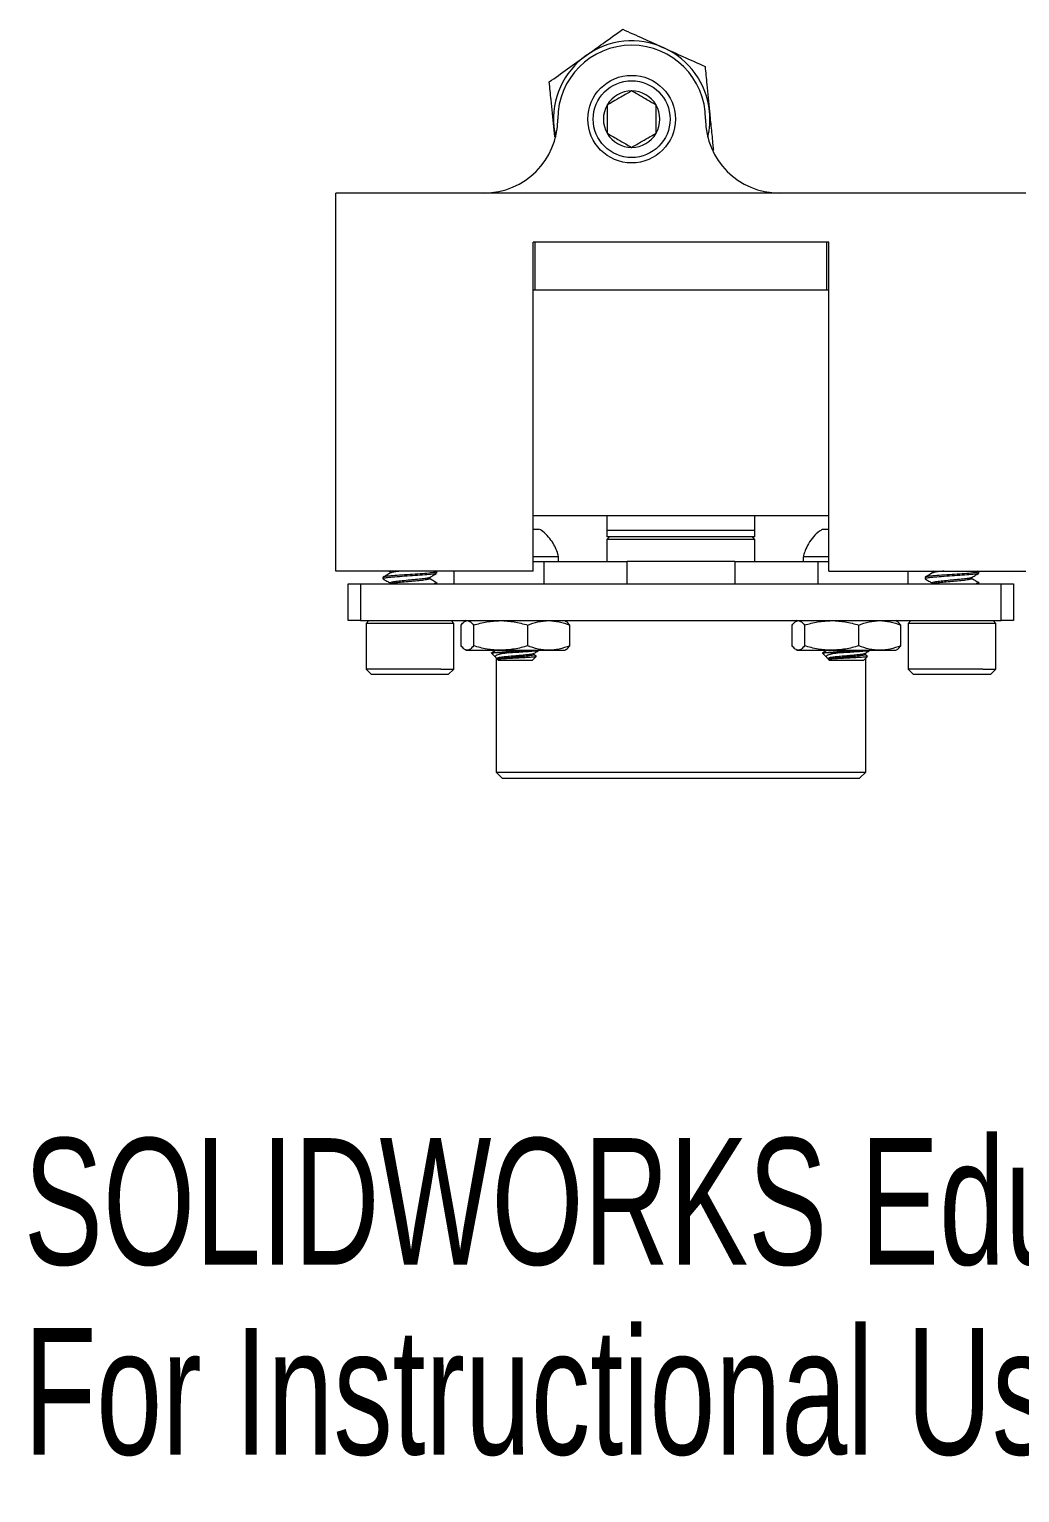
# Model space of a CAD drawing. Header units: millimetres. Extents: x 0.2 to 92.4, y -0.1 to 59.3.
# Drawn here: x 0.2 to 40.4, y -0.1 to 59.3 of the extents above; entities that cross this region are included whole.
import ezdxf

# ---------------------------------------------------------------- set-up
doc = ezdxf.new("R2010")
doc.units = ezdxf.units.MM
doc.styles.add('SLDTEXTSTYLE0', font='TXT', dxfattribs={"width": 0.7})

msp = doc.modelspace()

# ---------------------------------------------------------------- linework, layer by layer
at = {"color": 7, "linetype": 'Continuous', "lineweight": 15}
for p, q in [((21.545, 54.987), (21.506, 55.385)), ((12.665, 37.349), (12.665, 52.699)), ((40.665, 52.699), (12.665, 52.699)), ((32.665, 50.699), (20.665, 50.699)), ((20.665, 37.349), (20.665, 50.699)), ((20.74, 50.699), (20.74, 48.756)), ((32.59, 48.756), (32.59, 50.699)), ((32.665, 37.349), (32.665, 50.699)), ((32.665, 48.756), (20.665, 48.756)), ((32.665, 39.593), (20.665, 39.593)), ((23.665, 39.593), (23.665, 38.993)), ((29.665, 38.993), (29.665, 39.593)), ((23.665, 38.993), (23.665, 38.739)), ((29.665, 38.993), (23.665, 38.993)), ((23.765, 38.739), (23.665, 38.639)), ((29.665, 38.739), (23.665, 38.739)), ((23.665, 38.639), (23.665, 37.739)), ((26.665, 38.639), (23.665, 38.639)), ((29.665, 38.639), (26.665, 38.639)), ((29.665, 38.639), (29.565, 38.739)), ((29.665, 38.739), (29.665, 38.993)), ((29.665, 37.739), (29.665, 38.639)), ((21.698, 37.934), (20.665, 37.934)), ((20.665, 37.739), (21.102, 37.739)), ((21.102, 37.739), (21.102, 36.839)), ((21.102, 37.739), (24.482, 37.739)), ((21.698, 37.739), (21.698, 37.934)), ((24.482, 36.839), (24.482, 37.739)), ((28.848, 37.739), (24.482, 37.739)), ((28.848, 37.739), (28.848, 36.839)), ((28.848, 37.739), (32.228, 37.739)), ((31.633, 37.934), (31.633, 37.739)), ((32.665, 37.934), (31.633, 37.934)), ((32.228, 37.739), (32.228, 36.839)), ((32.228, 37.739), (32.665, 37.739)), ((20.665, 37.349), (12.665, 37.349)), ((13.165, 35.339), (13.165, 36.839)), ((13.165, 36.839), (13.665, 36.839)), ((13.665, 36.839), (13.665, 35.339)), ((13.665, 36.839), (39.665, 36.839)), ((14.573, 37.096), (14.573, 37.039)), ((14.812, 37.349), (14.868, 37.317)), ((14.923, 37.349), (14.868, 37.322)), ((14.868, 37.322), (14.868, 37.272)), ((14.868, 36.869), (14.868, 36.839)), ((16.463, 37.039), (16.463, 37.09)), ((16.749, 37.332), (16.719, 37.349)), ((16.757, 37.266), (16.757, 37.322)), ((16.757, 36.839), (16.757, 36.869)), ((17.448, 37.349), (17.448, 36.839)), ((32.665, 37.349), (40.665, 37.349)), ((35.883, 36.839), (35.883, 37.349)), ((36.573, 37.096), (36.573, 37.039)), ((36.812, 37.349), (36.868, 37.317)), ((36.923, 37.349), (36.868, 37.322)), ((36.868, 37.322), (36.868, 37.272)), ((36.868, 36.869), (36.868, 36.839)), ((38.463, 37.039), (38.463, 37.09)), ((38.749, 37.332), (38.719, 37.349)), ((38.757, 37.266), (38.757, 37.322)), ((38.757, 36.839), (38.757, 36.869)), ((39.665, 35.339), (39.665, 36.839)), ((39.665, 36.839), (40.165, 36.839)), ((40.165, 36.839), (40.165, 35.339)), ((13.665, 35.339), (13.165, 35.339)), ((13.665, 35.339), (39.665, 35.339)), ((13.996, 35.339), (13.887, 35.23)), ((13.887, 35.23), (13.887, 33.373)), ((16.923, 35.23), (13.887, 35.23)), ((17.443, 35.23), (16.923, 35.23)), ((17.443, 35.23), (17.334, 35.339)), ((17.443, 33.373), (17.443, 35.23)), ((17.745, 34.317), (17.745, 35.16)), ((17.948, 35.339), (17.895, 35.308)), ((18.245, 35.16), (18.245, 34.317)), ((20.448, 34.317), (20.448, 35.16)), ((22, 35.308), (21.948, 35.339)), ((22.15, 34.317), (22.15, 35.16)), ((31.18, 34.317), (31.18, 35.16)), ((31.383, 35.339), (31.33, 35.308)), ((31.68, 35.16), (31.68, 34.317)), ((33.883, 34.317), (33.883, 35.16)), ((35.435, 35.308), (35.383, 35.339)), ((35.585, 34.317), (35.585, 35.16)), ((35.996, 35.339), (35.887, 35.23)), ((35.887, 35.23), (35.887, 33.373)), ((38.923, 35.23), (35.887, 35.23)), ((39.443, 35.23), (38.923, 35.23)), ((39.443, 35.23), (39.334, 35.339)), ((39.443, 33.373), (39.443, 35.23)), ((40.165, 35.339), (39.665, 35.339)), ((17.895, 34.169), (17.948, 34.139)), ((17.948, 34.139), (17.995, 34.139)), ((17.995, 34.139), (19.346, 34.139)), ((18.976, 34.018), (18.967, 34.021)), ((18.972, 34.014), (19.148, 33.838)), ((19.666, 34.039), (19.066, 34.039)), ((19.346, 34.139), (21.299, 34.139)), ((20.648, 33.739), (20.797, 33.888)), ((20.688, 33.957), (20.688, 34.002)), ((20.789, 33.902), (20.688, 33.961)), ((20.801, 33.894), (20.786, 33.898)), ((21.299, 34.139), (21.948, 34.139)), ((21.948, 34.139), (22, 34.169)), ((31.33, 34.169), (31.383, 34.139)), ((31.383, 34.139), (31.43, 34.139)), ((31.43, 34.139), (32.781, 34.139)), ((32.411, 34.018), (32.402, 34.021)), ((32.407, 34.014), (32.583, 33.838)), ((33.101, 34.039), (32.501, 34.039)), ((32.781, 34.139), (34.734, 34.139)), ((34.083, 33.739), (34.232, 33.888)), ((34.123, 33.957), (34.123, 34.002)), ((34.224, 33.902), (34.123, 33.961)), ((34.165, 33.937), (34.165, 34.026)), ((34.236, 33.894), (34.221, 33.898)), ((34.734, 34.139), (35.383, 34.139)), ((35.383, 34.139), (35.435, 34.169)), ((13.887, 33.373), (14.106, 33.154)), ((16.923, 33.373), (13.887, 33.373)), ((16.923, 33.373), (17.443, 33.373)), ((17.225, 33.154), (17.443, 33.373)), ((19.156, 33.834), (19.207, 33.804)), ((19.165, 33.827), (19.165, 29.189)), ((19.207, 33.807), (19.207, 33.779)), ((19.207, 33.779), (19.248, 33.739)), ((19.25, 33.779), (19.207, 33.779)), ((19.248, 33.739), (19.75, 33.739)), ((19.75, 33.739), (20.648, 33.739)), ((32.591, 33.834), (32.642, 33.804)), ((32.642, 33.807), (32.642, 33.779)), ((32.642, 33.779), (32.683, 33.739)), ((32.685, 33.779), (32.642, 33.779)), ((32.683, 33.739), (33.185, 33.739)), ((33.185, 33.739), (34.083, 33.739)), ((34.165, 29.189), (34.165, 33.821)), ((35.887, 33.373), (36.106, 33.154)), ((38.923, 33.373), (35.887, 33.373)), ((38.923, 33.373), (39.443, 33.373)), ((39.225, 33.154), (39.443, 33.373)), ((16.768, 33.154), (14.106, 33.154)), ((17.225, 33.154), (16.768, 33.154)), ((38.768, 33.154), (36.106, 33.154)), ((39.225, 33.154), (38.768, 33.154)), ((19.165, 29.189), (19.415, 28.939)), ((19.165, 29.189), (34.165, 29.189)), ((33.915, 28.939), (34.165, 29.189)), ((19.415, 28.939), (33.915, 28.939))]:
    msp.add_line(p, q, dxfattribs=at)
at = {"color": 7, "linetype": 'Continuous', "lineweight": 15, "flags": 128}
msp.add_lwpolyline([(21.506, 55.385), (21.574, 54.975), (21.575, 54.97)], dxfattribs=at)
at = {"color": 7, "linetype": 'Continuous', "lineweight": 15}
for radius in [1.778, 1.56]:
    msp.add_circle((24.665, 55.699), radius, dxfattribs=at)
for centre, radius, start, end in [((24.665, 55.699), 3.175, 65.68379, 125.68379), ((24.665, 55.699), 3.175, 125.68379, 185.68379), ((24.665, 55.699), 3, 0, 180), ((24.665, 55.699), 3.175, 5.68379, 65.68379), ((24.665, 55.699), 1.146, 90, 150), ((24.665, 55.699), 1.146, 30, 90), ((24.665, 55.699), 1.146, 150, 210), ((24.665, 55.699), 1.146, 330, 30), ((24.665, 55.699), 3.175, 346.71642, 5.68379), ((18.665, 55.699), 3, 270, 0), ((30.665, 55.699), 3, 180, 270), ((24.665, 55.699), 1.146, 210, 270), ((24.665, 55.699), 1.146, 270, 330)]:
    msp.add_arc(centre, radius, start, end, dxfattribs=at)
for points, knots in [([(22.813, 58.278), (23.045, 58.444), (23.546, 58.805), (24.038, 59.157), (24.302, 59.347)], [0, 0, 0, 0, 0.461738, 1, 1, 1, 1]), ([(24.302, 59.347), (24.576, 59.224), (25.127, 58.975), (25.689, 58.72), (25.973, 58.592)], [0, 0, 0, 0, 0.4969602, 1, 1, 1, 1]), ([(21.324, 57.209), (21.568, 57.384), (22.059, 57.736), (22.561, 58.097), (22.813, 58.278)], [0, 0, 0, 0, 0.49696, 1, 1, 1, 1]), ([(25.973, 58.592), (26.232, 58.475), (26.795, 58.221), (27.346, 57.972), (27.643, 57.838)], [0, 0, 0, 0, 0.461737, 1, 1, 1, 1]), ([(27.643, 57.838), (27.667, 57.596), (27.727, 56.996), (27.788, 56.381), (27.825, 56.014)], [0, 0, 0, 0, 0.401672, 1, 1, 1, 1]), ([(21.506, 55.385), (21.469, 55.752), (21.408, 56.367), (21.348, 56.968), (21.324, 57.209)], [0, 0, 0, 0, 0.598328, 1, 1, 1, 1]), ([(24.665, 56.845), (24.597, 56.806), (24.459, 56.726), (24.202, 56.578), (23.927, 56.419), (23.751, 56.317), (23.673, 56.272)], [0, 0, 0, 0, 0.2164447, 0.4402897, 0.7518822, 1, 1, 1, 1]), ([(25.657, 56.272), (25.589, 56.311), (25.451, 56.391), (25.195, 56.539), (24.919, 56.698), (24.743, 56.8), (24.665, 56.845)], [0, 0, 0, 0, 0.216446, 0.440288, 0.751881, 1, 1, 1, 1]), ([(23.673, 56.272), (23.673, 56.22), (23.673, 56.044), (23.673, 55.719), (23.673, 55.377), (23.673, 55.192), (23.673, 55.126)], [0, 0, 0, 0, 0.145529, 0.488329, 0.817256, 1, 1, 1, 1]), ([(25.657, 55.126), (25.657, 55.192), (25.657, 55.377), (25.657, 55.719), (25.657, 56.044), (25.657, 56.22), (25.657, 56.272)], [0, 0, 0, 0, 0.182744, 0.511671, 0.854471, 1, 1, 1, 1]), ([(27.825, 56.014), (27.847, 55.786), (27.893, 55.328), (27.945, 54.802), (27.975, 54.506), (27.982, 54.434)], [0, 0, 0, 0, 0.429283, 0.8624, 1, 1, 1, 1]), ([(23.673, 55.126), (23.741, 55.087), (23.879, 55.007), (24.136, 54.859), (24.411, 54.7), (24.587, 54.599), (24.665, 54.553)], [0, 0, 0, 0, 0.216444, 0.440288, 0.751882, 1, 1, 1, 1]), ([(24.665, 54.553), (24.733, 54.593), (24.871, 54.673), (25.128, 54.821), (25.403, 54.98), (25.579, 55.081), (25.657, 55.126)], [0, 0, 0, 0, 0.216443, 0.440288, 0.751882, 1, 1, 1, 1]), ([(20.907, 39.039), (20.869, 39.039), (20.816, 39.039), (20.698, 39.039), (20.665, 39.039)], [0, 0, 0, 0, 0.716642, 1, 1, 1, 1]), ([(21.695, 37.939), (21.687, 37.974), (21.66, 38.095), (21.581, 38.303), (21.441, 38.559), (21.245, 38.797), (21.072, 38.962), (20.957, 39.028), (20.935, 39.041)], [0, 0, 0, 0, 0.076563, 0.271477, 0.484043, 0.710626, 0.94369, 1, 1, 1, 1]), ([(32.397, 39.039), (32.359, 39.017), (32.226, 38.937), (32.034, 38.744), (31.837, 38.479), (31.714, 38.216), (31.653, 38.036), (31.638, 37.952), (31.636, 37.938)], [0, 0, 0, 0, 0.0944227, 0.3386793, 0.5876275, 0.8121912, 0.9696936, 1, 1, 1, 1]), ([(32.665, 39.039), (32.607, 39.039), (32.475, 39.039), (32.385, 39.039), (32.394, 39.039), (32.397, 39.039)], [0, 0, 0, 0, 0.3498012, 0.7936081, 1, 1, 1, 1]), ([(16.735, 37.258), (16.722, 37.252), (16.691, 37.237), (16.454, 37.21), (16.095, 37.18), (15.664, 37.155), (15.237, 37.124), (14.871, 37.096), (14.637, 37.069), (14.544, 37.045), (14.587, 37.033), (14.597, 37.031)], [0, 0, 0, 0, 0.088941, 0.214878, 0.340814, 0.462812, 0.589855, 0.713635, 0.837415, 0.964457, 1, 1, 1, 1]), ([(16.756, 37.322), (16.757, 37.322), (16.784, 37.313), (16.687, 37.296), (16.462, 37.266), (16.093, 37.237), (15.665, 37.211), (15.236, 37.18), (14.875, 37.153), (14.622, 37.126), (14.59, 37.106), (14.574, 37.096)], [0, 0, 0, 0, 0.0013909, 0.1236938, 0.2499441, 0.3761938, 0.4984963, 0.6258555, 0.7499437, 0.8740322, 1, 1, 1, 1]), ([(14.58, 37.031), (14.63, 37.002), (14.726, 36.946), (14.821, 36.89), (14.868, 36.863)], [0, 0, 0, 0, 0.517841, 1, 1, 1, 1]), ([(14.878, 37.278), (14.829, 37.249), (14.73, 37.191), (14.631, 37.134), (14.581, 37.105)], [0, 0, 0, 0, 0.499538, 1, 1, 1, 1]), ([(16.442, 37.086), (16.434, 37.081), (16.411, 37.066), (16.241, 37.04), (15.979, 37.01), (15.665, 36.984), (15.352, 36.954), (15.088, 36.926), (14.904, 36.899), (14.88, 36.879), (14.868, 36.869)], [0, 0, 0, 0, 0.084232, 0.216174, 0.348117, 0.475902, 0.609012, 0.738678, 0.868344, 1, 1, 1, 1]), ([(15.342, 37.349), (15.258, 37.34), (15.084, 37.322), (14.924, 37.299), (14.901, 37.284), (14.893, 37.278)], [0, 0, 0, 0, 0.369509, 0.763016, 1, 1, 1, 1]), ([(16.462, 37.039), (16.462, 37.039), (16.482, 37.029), (16.412, 37.013), (16.247, 36.983), (15.978, 36.953), (15.665, 36.928), (15.351, 36.897), (15.09, 36.87), (14.923, 36.846), (14.901, 36.83), (14.893, 36.824)], [0, 0, 0, 0, 0.001467, 0.130356, 0.263437, 0.396518, 0.525407, 0.659666, 0.790451, 0.921236, 1, 1, 1, 1]), ([(16.455, 37.086), (16.504, 37.114), (16.603, 37.172), (16.702, 37.229), (16.751, 37.258)], [0, 0, 0, 0, 0.499683, 1, 1, 1, 1]), ([(16.749, 36.878), (16.699, 36.907), (16.604, 36.962), (16.509, 37.018), (16.463, 37.045)], [0, 0, 0, 0, 0.5191, 1, 1, 1, 1]), ([(16.756, 36.869), (16.757, 36.869), (16.784, 36.859), (16.746, 36.85), (16.658, 36.84), (16.649, 36.839)], [0, 0, 0, 0, 0.0100786, 0.8962772, 1, 1, 1, 1]), ([(38.735, 37.258), (38.722, 37.252), (38.691, 37.237), (38.454, 37.21), (38.095, 37.18), (37.664, 37.155), (37.237, 37.124), (36.871, 37.096), (36.637, 37.069), (36.544, 37.045), (36.587, 37.033), (36.597, 37.031)], [0, 0, 0, 0, 0.088941, 0.214878, 0.340814, 0.462813, 0.589855, 0.713635, 0.837415, 0.964457, 1, 1, 1, 1]), ([(38.756, 37.322), (38.757, 37.322), (38.784, 37.313), (38.687, 37.296), (38.462, 37.266), (38.093, 37.237), (37.665, 37.211), (37.236, 37.18), (36.875, 37.153), (36.622, 37.126), (36.59, 37.106), (36.574, 37.096)], [0, 0, 0, 0, 0.001391, 0.123694, 0.249944, 0.3761937, 0.4984967, 0.6258554, 0.749944, 0.8740322, 1, 1, 1, 1]), ([(36.58, 37.031), (36.63, 37.002), (36.726, 36.946), (36.821, 36.89), (36.868, 36.863)], [0, 0, 0, 0, 0.517848, 1, 1, 1, 1]), ([(36.878, 37.278), (36.829, 37.249), (36.73, 37.191), (36.631, 37.134), (36.581, 37.105)], [0, 0, 0, 0, 0.499533, 1, 1, 1, 1]), ([(38.442, 37.086), (38.434, 37.081), (38.411, 37.066), (38.241, 37.04), (37.979, 37.01), (37.665, 36.984), (37.352, 36.954), (37.088, 36.926), (36.904, 36.899), (36.88, 36.879), (36.868, 36.869)], [0, 0, 0, 0, 0.084232, 0.216174, 0.348116, 0.475902, 0.609012, 0.738678, 0.868344, 1, 1, 1, 1]), ([(37.342, 37.349), (37.258, 37.34), (37.083, 37.322), (36.924, 37.299), (36.901, 37.284), (36.893, 37.278)], [0, 0, 0, 0, 0.369511, 0.763016, 1, 1, 1, 1]), ([(38.462, 37.039), (38.462, 37.039), (38.482, 37.029), (38.412, 37.013), (38.247, 36.983), (37.978, 36.953), (37.665, 36.928), (37.351, 36.897), (37.09, 36.87), (36.923, 36.846), (36.901, 36.83), (36.893, 36.824)], [0, 0, 0, 0, 0.001467, 0.130356, 0.263437, 0.396518, 0.525407, 0.659666, 0.790451, 0.921236, 1, 1, 1, 1]), ([(38.455, 37.086), (38.504, 37.114), (38.603, 37.172), (38.702, 37.229), (38.751, 37.258)], [0, 0, 0, 0, 0.499684, 1, 1, 1, 1]), ([(38.749, 36.878), (38.699, 36.907), (38.604, 36.962), (38.509, 37.018), (38.463, 37.045)], [0, 0, 0, 0, 0.519104, 1, 1, 1, 1]), ([(38.756, 36.869), (38.757, 36.869), (38.784, 36.859), (38.746, 36.85), (38.658, 36.84), (38.649, 36.839)], [0, 0, 0, 0, 0.010079, 0.896275, 1, 1, 1, 1]), ([(17.745, 35.16), (17.786, 35.21), (17.868, 35.311), (17.952, 35.329), (17.995, 35.339)], [0, 0, 0, 0, 0.495457, 1, 1, 1, 1]), ([(17.995, 35.339), (18.037, 35.33), (18.122, 35.312), (18.204, 35.211), (18.245, 35.16)], [0, 0, 0, 0, 0.49451, 1, 1, 1, 1]), ([(18.245, 35.16), (18.424, 35.21), (18.785, 35.311), (19.158, 35.329), (19.346, 35.339)], [0, 0, 0, 0, 0.4954575, 1, 1, 1, 1]), ([(19.346, 35.339), (19.531, 35.33), (19.904, 35.312), (20.265, 35.211), (20.448, 35.16)], [0, 0, 0, 0, 0.49451, 1, 1, 1, 1]), ([(20.448, 35.16), (20.586, 35.21), (20.865, 35.311), (21.153, 35.329), (21.299, 35.339)], [0, 0, 0, 0, 0.495457, 1, 1, 1, 1]), ([(21.299, 35.339), (21.442, 35.33), (21.73, 35.312), (22.009, 35.211), (22.15, 35.16)], [0, 0, 0, 0, 0.494511, 1, 1, 1, 1]), ([(22.15, 35.16), (22.11, 35.214), (22.059, 35.282), (22.007, 35.298), (21.996, 35.302)], [0, 0, 0, 0, 0.799461, 1, 1, 1, 1]), ([(31.18, 35.16), (31.221, 35.21), (31.303, 35.311), (31.387, 35.329), (31.43, 35.339)], [0, 0, 0, 0, 0.495457, 1, 1, 1, 1]), ([(31.43, 35.339), (31.472, 35.33), (31.557, 35.312), (31.639, 35.211), (31.68, 35.16)], [0, 0, 0, 0, 0.49451, 1, 1, 1, 1]), ([(31.68, 35.16), (31.859, 35.21), (32.22, 35.311), (32.593, 35.329), (32.781, 35.339)], [0, 0, 0, 0, 0.4954575, 1, 1, 1, 1]), ([(32.781, 35.339), (32.966, 35.33), (33.339, 35.312), (33.7, 35.211), (33.883, 35.16)], [0, 0, 0, 0, 0.494511, 1, 1, 1, 1]), ([(33.883, 35.16), (34.021, 35.21), (34.3, 35.311), (34.588, 35.329), (34.734, 35.339)], [0, 0, 0, 0, 0.495458, 1, 1, 1, 1]), ([(34.734, 35.339), (34.877, 35.33), (35.165, 35.312), (35.444, 35.211), (35.585, 35.16)], [0, 0, 0, 0, 0.4945114, 1, 1, 1, 1]), ([(35.585, 35.16), (35.545, 35.214), (35.494, 35.282), (35.442, 35.298), (35.431, 35.302)], [0, 0, 0, 0, 0.799461, 1, 1, 1, 1]), ([(17.995, 34.139), (17.953, 34.148), (17.868, 34.166), (17.787, 34.267), (17.745, 34.317)], [0, 0, 0, 0, 0.4945106, 1, 1, 1, 1]), ([(18.245, 34.317), (18.205, 34.267), (18.123, 34.167), (18.038, 34.148), (17.995, 34.139)], [0, 0, 0, 0, 0.495458, 1, 1, 1, 1]), ([(19.346, 34.139), (19.162, 34.148), (18.789, 34.166), (18.428, 34.267), (18.245, 34.317)], [0, 0, 0, 0, 0.494511, 1, 1, 1, 1]), ([(19.169, 34.139), (19.142, 34.123), (19.071, 34.082), (19, 34.04), (18.956, 34.015)], [0, 0, 0, 0, 0.384514, 1, 1, 1, 1]), ([(18.981, 34.024), (18.99, 34.027), (19.003, 34.033), (19.052, 34.037), (19.066, 34.039)], [0, 0, 0, 0, 0.726068, 1, 1, 1, 1]), ([(19.066, 34.039), (19.128, 34.046), (19.254, 34.059), (19.548, 34.081), (19.878, 34.104), (20.19, 34.122), (20.358, 34.134), (20.426, 34.139)], [0, 0, 0, 0, 0.2131714, 0.4263334, 0.6395316, 0.8528475, 1, 1, 1, 1]), ([(19.666, 34.039), (19.569, 34.021), (19.375, 33.985), (19.185, 33.937), (19.106, 33.881), (19.146, 33.844), (19.165, 33.826)], [0, 0, 0, 0, 0.265126, 0.530593, 0.775579, 1, 1, 1, 1]), ([(20.675, 33.996), (20.675, 33.996), (20.675, 33.993), (20.64, 33.984), (20.562, 33.968), (20.378, 33.945), (20.149, 33.924), (19.896, 33.904), (19.649, 33.88), (19.435, 33.859), (19.283, 33.839), (19.205, 33.819), (19.215, 33.808), (19.219, 33.804)], [0, 0, 0, 0, 0.009119, 0.040694, 0.152547, 0.264439, 0.3765, 0.488427, 0.600332, 0.712389, 0.82434, 0.936249, 1, 1, 1, 1]), ([(20.677, 33.957), (20.68, 33.952), (20.683, 33.946), (20.643, 33.934), (20.56, 33.918), (20.379, 33.895), (20.149, 33.874), (19.896, 33.854), (19.649, 33.83), (19.436, 33.809), (19.308, 33.793), (19.264, 33.782), (19.25, 33.779)], [0, 0, 0, 0, 0.068122, 0.102196, 0.222902, 0.34365, 0.46458, 0.585367, 0.706128, 0.827053, 0.947866, 1, 1, 1, 1]), ([(19.25, 33.779), (19.281, 33.784), (19.343, 33.793), (19.529, 33.805), (19.76, 33.819), (20.024, 33.833), (20.286, 33.845), (20.521, 33.859), (20.675, 33.871), (20.774, 33.881), (20.786, 33.888), (20.793, 33.891)], [0, 0, 0, 0, 0.11116, 0.222224, 0.337905, 0.455429, 0.572894, 0.693842, 0.817731, 0.891734, 1, 1, 1, 1]), ([(20.448, 34.317), (20.267, 34.267), (19.906, 34.166), (19.533, 34.148), (19.346, 34.139)], [0, 0, 0, 0, 0.499748, 1, 1, 1, 1]), ([(19.666, 34.039), (19.777, 34.046), (19.999, 34.061), (20.336, 34.081), (20.625, 34.103), (20.818, 34.123), (20.882, 34.134), (20.907, 34.139)], [0, 0, 0, 0, 0.215198, 0.43036, 0.645399, 0.860538, 1, 1, 1, 1]), ([(21.299, 34.139), (21.154, 34.148), (20.866, 34.166), (20.587, 34.267), (20.448, 34.317)], [0, 0, 0, 0, 0.50208, 1, 1, 1, 1]), ([(20.678, 33.996), (20.722, 34.021), (20.807, 34.071), (20.892, 34.121), (20.934, 34.145)], [0, 0, 0, 0, 0.511722, 1, 1, 1, 1]), ([(22.15, 34.317), (22.01, 34.267), (21.731, 34.166), (21.443, 34.148), (21.299, 34.139)], [0, 0, 0, 0, 0.501635, 1, 1, 1, 1]), ([(21.996, 34.175), (22.007, 34.179), (22.059, 34.195), (22.109, 34.263), (22.15, 34.317)], [0, 0, 0, 0, 0.192605, 1, 1, 1, 1]), ([(31.43, 34.139), (31.388, 34.148), (31.304, 34.166), (31.222, 34.267), (31.18, 34.317)], [0, 0, 0, 0, 0.4945106, 1, 1, 1, 1]), ([(31.68, 34.317), (31.64, 34.267), (31.558, 34.167), (31.473, 34.148), (31.43, 34.139)], [0, 0, 0, 0, 0.495458, 1, 1, 1, 1]), ([(32.781, 34.139), (32.597, 34.148), (32.224, 34.166), (31.863, 34.267), (31.68, 34.317)], [0, 0, 0, 0, 0.494511, 1, 1, 1, 1]), ([(32.604, 34.139), (32.577, 34.123), (32.506, 34.082), (32.435, 34.04), (32.391, 34.015)], [0, 0, 0, 0, 0.384514, 1, 1, 1, 1]), ([(32.416, 34.024), (32.425, 34.027), (32.438, 34.033), (32.487, 34.037), (32.501, 34.039)], [0, 0, 0, 0, 0.726068, 1, 1, 1, 1]), ([(32.501, 34.039), (32.563, 34.046), (32.689, 34.059), (32.983, 34.081), (33.313, 34.104), (33.625, 34.122), (33.793, 34.134), (33.861, 34.139)], [0, 0, 0, 0, 0.213171, 0.426334, 0.639533, 0.852848, 1, 1, 1, 1]), ([(33.101, 34.039), (33.004, 34.021), (32.81, 33.985), (32.62, 33.937), (32.541, 33.881), (32.581, 33.844), (32.6, 33.826)], [0, 0, 0, 0, 0.265126, 0.530593, 0.775579, 1, 1, 1, 1]), ([(34.11, 33.996), (34.11, 33.996), (34.11, 33.993), (34.075, 33.984), (33.997, 33.968), (33.813, 33.945), (33.584, 33.924), (33.331, 33.904), (33.084, 33.88), (32.87, 33.859), (32.718, 33.839), (32.64, 33.819), (32.65, 33.808), (32.654, 33.804)], [0, 0, 0, 0, 0.009119, 0.040694, 0.152547, 0.264439, 0.3765, 0.488428, 0.600332, 0.712389, 0.82434, 0.936249, 1, 1, 1, 1]), ([(34.112, 33.957), (34.115, 33.952), (34.118, 33.946), (34.078, 33.934), (33.995, 33.918), (33.814, 33.895), (33.584, 33.874), (33.331, 33.854), (33.084, 33.83), (32.871, 33.809), (32.743, 33.793), (32.699, 33.782), (32.685, 33.779)], [0, 0, 0, 0, 0.068122, 0.102196, 0.222902, 0.34365, 0.464581, 0.585367, 0.706128, 0.827054, 0.947866, 1, 1, 1, 1]), ([(32.685, 33.779), (32.716, 33.784), (32.778, 33.793), (32.964, 33.805), (33.195, 33.819), (33.459, 33.833), (33.721, 33.845), (33.956, 33.859), (34.11, 33.871), (34.209, 33.881), (34.221, 33.888), (34.229, 33.891)], [0, 0, 0, 0, 0.1111599, 0.222224, 0.3379045, 0.4554288, 0.5728943, 0.6938423, 0.817731, 0.8917338, 1, 1, 1, 1]), ([(33.883, 34.317), (33.702, 34.267), (33.341, 34.166), (32.968, 34.148), (32.781, 34.139)], [0, 0, 0, 0, 0.4997479, 1, 1, 1, 1]), ([(33.101, 34.039), (33.212, 34.046), (33.434, 34.061), (33.771, 34.081), (34.06, 34.103), (34.253, 34.123), (34.317, 34.134), (34.342, 34.139)], [0, 0, 0, 0, 0.2151978, 0.4303603, 0.645399, 0.8605377, 1, 1, 1, 1]), ([(34.734, 34.139), (34.589, 34.148), (34.301, 34.166), (34.022, 34.267), (33.883, 34.317)], [0, 0, 0, 0, 0.50208, 1, 1, 1, 1]), ([(34.113, 33.996), (34.157, 34.021), (34.242, 34.071), (34.327, 34.121), (34.369, 34.145)], [0, 0, 0, 0, 0.511723, 1, 1, 1, 1]), ([(35.585, 34.317), (35.445, 34.267), (35.166, 34.166), (34.878, 34.148), (34.734, 34.139)], [0, 0, 0, 0, 0.501635, 1, 1, 1, 1]), ([(35.431, 34.175), (35.442, 34.179), (35.494, 34.195), (35.544, 34.263), (35.585, 34.317)], [0, 0, 0, 0, 0.192605, 1, 1, 1, 1])]:
    msp.add_open_spline(points, degree=3, knots=knots, dxfattribs=at)

# ---------------------------------------------------------------- texts
at = {"color": 7, "linetype": 'Continuous', "char_height": 5.1381, "attachment_point": 1, "style": 'SLDTEXTSTYLE0'}
for s, insert in [('SOLIDWORKS Educational Product.', (0, 14.331)), ('For Instructional Use Only.', (0, 6.623))]:
    msp.add_mtext(s, dxfattribs=dict(at, insert=insert))

doc.saveas('drawing.dxf')
